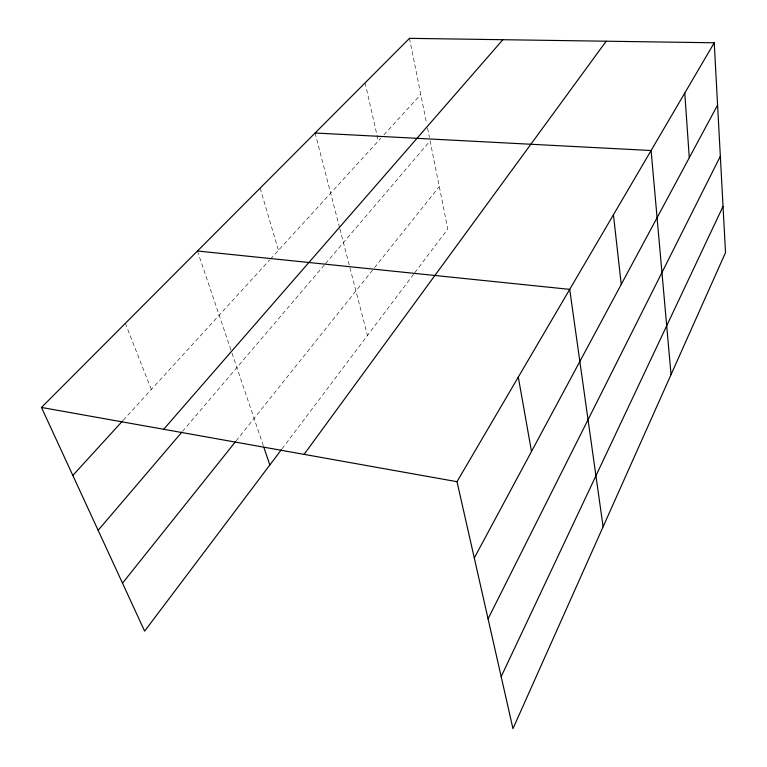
<?xml version="1.0" encoding="UTF-8"?>
<svg xmlns="http://www.w3.org/2000/svg" width="767" height="767" viewBox="0 0 767 767"><rect width="100%" height="100%" fill="white"/><g stroke="black" fill="none" stroke-linecap="round" stroke-linejoin="round"><path stroke-width="0.58" stroke-dasharray="3.83 2.88" d="M282.035 448.829L414.084 273.646M414.803 272.688L447.794 228.921L430.105 140.927L324.978 264.251M236.14 440.891L373.817 268.546M374.555 267.616L439.29 186.582M182.488 431.39L324.201 265.152M123.276 420.201L269.629 259.965M270.435 259.093L380.72 138.338M383.922 134.839L420.776 94.494M125.337 323.338L151.3 389.511M197.455 251.01L231.605 351.976M231.989 353.098L263.464 446.154M260.128 188.145L278.44 250.32M315.103 133.007L339.57 227.655M339.867 228.806L367.451 335.515M365.102 82.865L378.323 140.975M409.482 38.35L426.605 123.516M427.545 128.156L429.405 137.446"/><path stroke-width="1.15" d="M501.177 676.647L723.041 206.371M488.071 618.796L720.338 156.267M474.284 557.992L717.586 105.05M714.23 42.779L725.524 252.592L512.96 728.65L456.998 481.695L714.23 42.779L409.482 38.35L41.476 407.45L144.627 631.136L281.316 449.778M304.087 454.371L606.198 41.207M122.499 583.141L235.392 441.821M98.138 530.323L181.712 432.3M163.678 429.29L502.855 39.711M72.827 475.435L122.471 421.073M315.103 133.007L651.087 150.524L671.048 374.603M197.455 251.01L569.708 289.37L603.102 526.776M41.476 407.45L456.998 481.695M263.838 447.257L269.84 465.013M518.3 377.086L531.502 451.475M613.437 214.76L621.241 284.413M684.768 93.056L689.284 157.734"/></g></svg>
